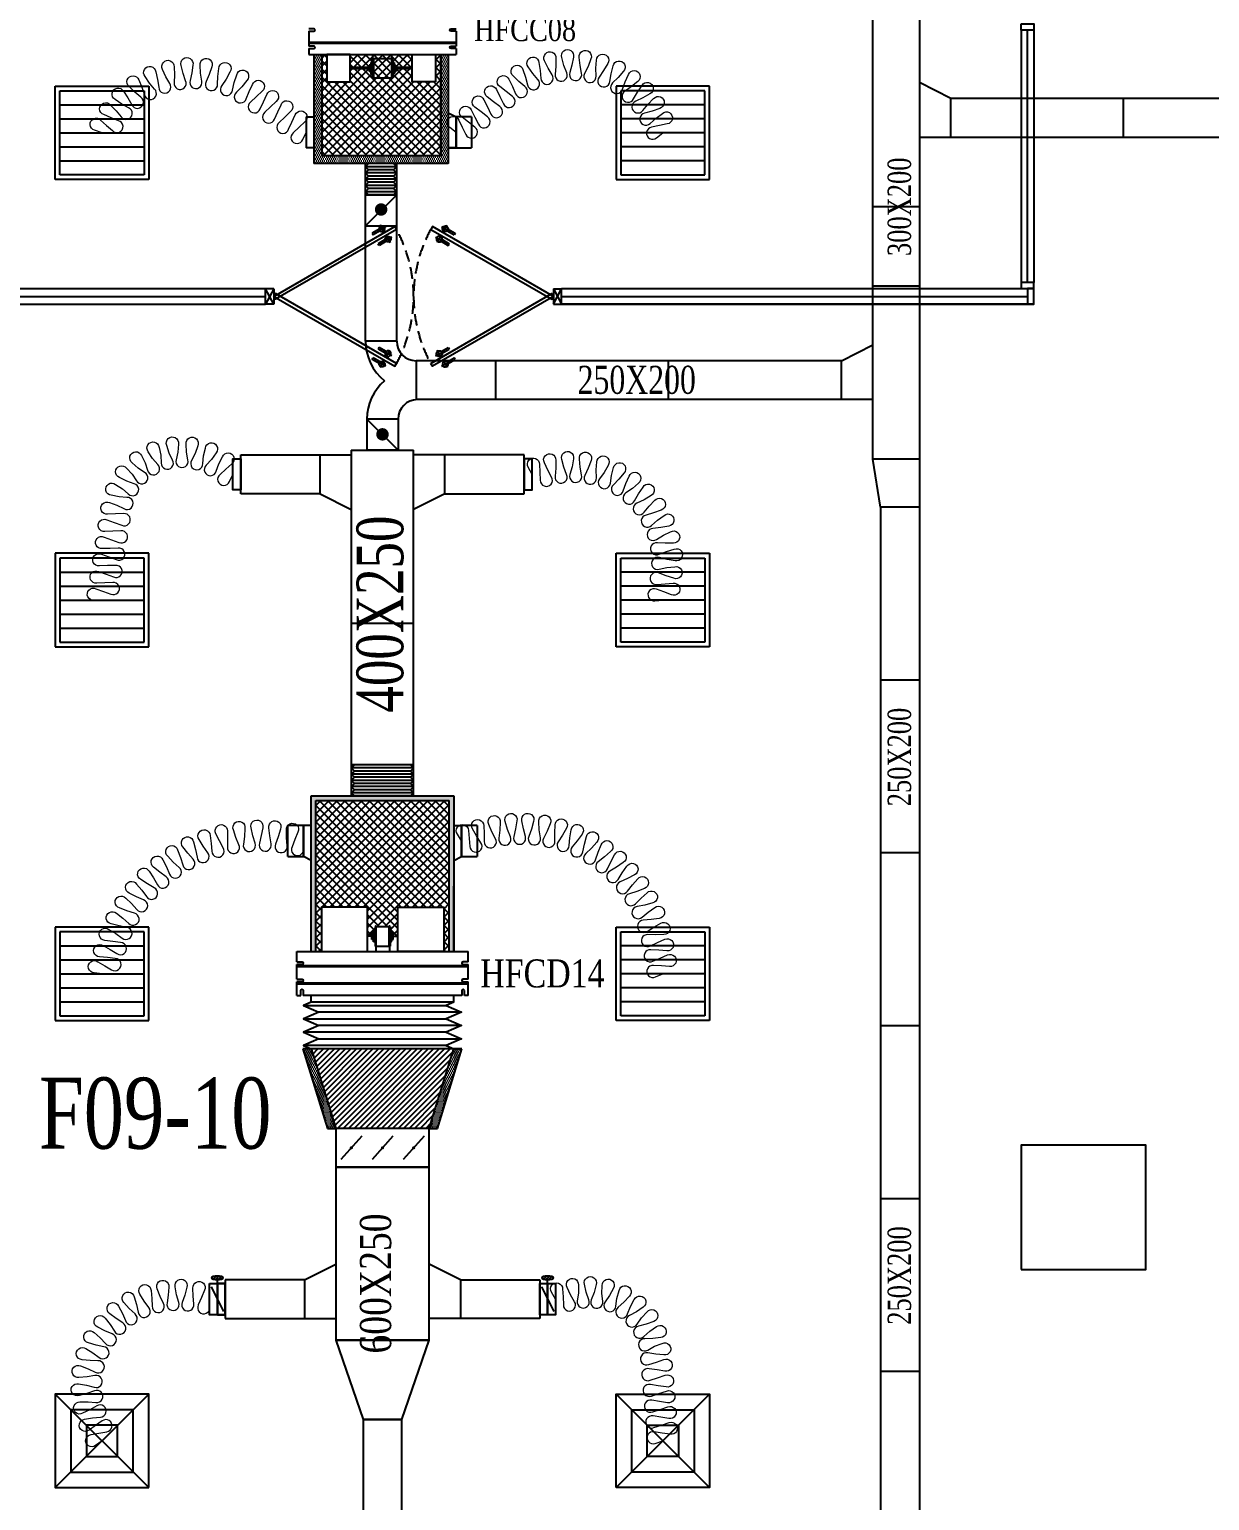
# Model space of a CAD drawing. Header units: metres. Extents: x 352651 to 1421851, y -87441 to -24441.
# Drawn here: x 1104416 to 1111991, y -66743 to -57295 of the extents above; entities that cross this region are included whole.
import ezdxf
from ezdxf.enums import TextEntityAlignment as Align

# ---------------------------------------------------------------- set-up
doc = ezdxf.new("R2010")
doc.units = ezdxf.units.M
doc.header["$LTSCALE"] = 300
doc.header["$MEASUREMENT"] = 0
doc.linetypes.add('DASHED2', pattern=[0.375, 0.25, -0.125])
for name, color, linetype in [('bat noi mem', 4, 'CONTINUOUS'), ('CUA', 8, 'CONTINUOUS'), ('CUAGIO', 2, 'CONTINUOUS'), ('KHUAT', 8, 'DASHED2'), ('KT', 1, 'CONTINUOUS'), ('thiet bi', 11, 'CONTINUOUS'), ('vach', 6, 'CONTINUOUS')]:
    doc.layers.add(name, color=color, linetype=linetype)
doc.layers.add('noi mem', color=5, linetype='BATTING', lineweight=0)
doc.styles.add('PHU', font='vntimeh.shx', dxfattribs={"width": 0.8})
doc.styles.add('ROMANS', font='romans.shx', dxfattribs={"width": 0.75, "bigfont": 'romancvn.shx'})
doc.styles.add('VNCC-RMD', font='vntimeh.shx', dxfattribs={"width": 0.75, "height": 300, "bigfont": 'vns.shx'})
doc.linetypes.add('BATTING', pattern='A,0.0001,-0.1,[134,ltypeshp.shx,S=0.1,R=0,X=-0.1,Y=0],-0.2,[134,ltypeshp.shx,S=0.1,R=180,X=0.1,Y=0],-0.1', length=0.4001)
pattern_1 = [(180, (1662350.981, -6395.555), (-6.25, 12.5), [0, -12.5])]

# ---------------------------------------------------------------- blocks, each defined once
blk = doc.blocks.new('cot1')
at = {"layer": 'vach'}
blk.add_lwpolyline([(-400, -400), (400, -400), (400, 400), (-400, 400)], close=True, dxfattribs=at)
blk = doc.blocks.new('SAG')
at = {"layer": 'CUAGIO'}
for p, q in [((-300, 300), (-300, -300)), ((300, 300), (-300, 300)), ((300, -300), (300, 300)), ((-300, -300), (300, -300))]:
    blk.add_line(p, q, dxfattribs=at)
at = {"layer": 'CUAGIO', "color": 8}
for p, q in [((-270, 270), (-270, -270)), ((270, 270), (-270, 270)), ((-180, -270), (-180, 270)), ((-90, -270), (-90, 270)), ((0, -270), (0, 270)), ((90, -270), (90, 270)), ((180, -270), (180, 270)), ((270, -270), (270, 270)), ((-270, -270), (270, -270))]:
    blk.add_line(p, q, dxfattribs=at)
blk = doc.blocks.new('SAD')
at = {"layer": 'CUAGIO', "color": 8}
for p, q in [((-300, -300), (300, 300)), ((300, -300), (-300, 300))]:
    blk.add_line(p, q, dxfattribs=at)
at = {"layer": 'CUAGIO'}
blk.add_lwpolyline([(300, -300), (300, 300), (-300, 300), (-300, -300)], close=True, dxfattribs=at)
at = {"layer": 'CUAGIO', "color": 8}
for points in [[(200, -200), (200, 200), (-200, 200), (-200, -200)], [(100, -100), (100, 100), (-100, 100), (-100, -100)]]:
    blk.add_lwpolyline(points, close=True, dxfattribs=at)
blk = doc.blocks.new('1-van gio D200')
at = {"layer": 'CUAGIO'}
h = blk.add_hatch(dxfattribs=at)
h.set_pattern_fill('ANSI31', color=256, scale=100, style=0)
edge = h.paths.add_edge_path()
edge.add_ellipse((486127, -58494), major_axis=(-38.1, 0), ratio=0.310482, start_angle=0, end_angle=360, ccw=False)
for p, q in [((486167, -58437.3), (486087.1, -58277.5)), ((486127, -58257.4), (486127, -58494))]:
    blk.add_line(p, q, dxfattribs=at)
at = {"layer": 'CUAGIO', "const_width": 3}
for points in [[(486127, -58457.4), (486177, -58457.4), (486177, -58257.4), (486077, -58257.4), (486077, -58457.4), (486127, -58457.4)], [(486167, -58437.3), (486087.1, -58277.5)], [(486127, -58257.4), (486127, -58494)]]:
    blk.add_lwpolyline(points, dxfattribs=at)
at = {"layer": 'CUAGIO'}
blk.add_lwpolyline([(486177, -58457.4), (486077, -58457.4), (486077, -58257.4), (486177, -58257.4)], close=True, dxfattribs=at)
at = {"layer": 'CUAGIO', "const_width": 5.35}
blk.add_lwpolyline([(486130.7, -58357.4, -1), (486123.3, -58357.4, -1)], format="xyb", close=True, dxfattribs=at)
at = {"layer": 'CUAGIO', "extrusion": (0, 0, -1)}
blk.add_ellipse((486127, -58494), major_axis=(-38.1, 0), ratio=0.310482, start_param=-1.570796, end_param=4.712389, dxfattribs=at)
blk = doc.blocks.new('bac noi mem')
at = {"layer": 'bat noi mem'}
for p, q in [((493886.7, -64673), (493866.7, -64693)), ((494066.7, -64693), (493866.7, -64693)), ((493866.7, -64693), (493886.7, -64713)), ((493886.7, -64713), (493866.7, -64733)), ((494046.7, -64673), (493886.7, -64673)), ((494046.7, -64713), (493886.7, -64713)), ((494046.7, -64673), (494066.7, -64693)), ((494066.7, -64693), (494046.7, -64713)), ((494046.7, -64713), (494066.7, -64733)), ((494066.7, -64733), (493866.7, -64733)), ((493866.7, -64733), (493886.7, -64753)), ((493886.7, -64753), (493866.7, -64773)), ((494066.7, -64773), (493866.7, -64773)), ((493866.7, -64773), (493886.7, -64793)), ((493886.7, -64793), (493866.7, -64813)), ((494046.7, -64753), (493886.7, -64753)), ((494046.7, -64793), (493886.7, -64793)), ((494066.7, -64733), (494046.7, -64753)), ((494046.7, -64753), (494066.7, -64773)), ((494066.7, -64773), (494046.7, -64793)), ((494046.7, -64793), (494066.7, -64813)), ((494066.7, -64813), (493866.7, -64813)), ((493866.7, -64813), (493886.7, -64833)), ((493886.7, -64833), (493866.7, -64853)), ((494066.7, -64853), (493866.7, -64853)), ((493866.7, -64853), (493886.7, -64873)), ((494046.7, -64833), (493886.7, -64833)), ((494046.7, -64873), (493886.7, -64873)), ((494066.7, -64813), (494046.7, -64833)), ((494046.7, -64833), (494066.7, -64853)), ((494066.7, -64853), (494046.7, -64873))]:
    blk.add_line(p, q, dxfattribs=at)

msp = doc.modelspace()

# ---------------------------------------------------------------- hatches: boundary and pattern name
at = {"layer": 'CUAGIO'}
h = msp.add_hatch(dxfattribs=at)
h.set_pattern_fill('DOTS', color=256, scale=200, style=0)
h.set_pattern_definition([(0, (276628.832, -113850.794), (6.25, 12.5), [0, -12.5])])
h.paths.add_polyline_path([(1106292.4, -58107), (1106292.4, -57457), (1106242.4, -57457), (1106242.4, -58157), (1107104.4, -58157), (1107104.4, -57457), (1107054.4, -57457), (1107054.4, -58107)])
at = {"layer": 'CUAGIO', "ltscale": 1.5}
h = msp.add_hatch(dxfattribs=at)
h.set_pattern_fill('ANSI37', color=9, scale=300, style=0)
h.set_pattern_definition([(45, (450000.134, 0), (-26.5165043, 26.5165043), []), (135, (450000.134, 0), (-26.5165043, -26.5165043), [])])
h.paths.add_polyline_path([(1107054.4, -58107), (1107054.4, -57457), (1107022.1, -57457), (1107022.1, -57632), (1106872.1, -57632), (1106872.1, -57549), (1106766.9, -57549), (1106766.9, -57564.7), (1106756.3, -57564.7), (1106756.3, -57524.3), (1106766.9, -57524.3), (1106766.9, -57539.9), (1106872.1, -57539.9), (1106872.1, -57457), (1106474.6, -57457), (1106474.6, -57632), (1106324.6, -57632), (1106324.6, -57457), (1106292.4, -57457), (1106292.4, -58107)])
h.paths.add_polyline_path([(1106617.7, -57607.5, 0.725882), (1106624.2, -57607.5)], flags=16)
h.paths.add_polyline_path([(1106746.5, -57481.4, 0.725882), (1106740, -57481.4), (1106740, -57607.5, 0.725882), (1106746.5, -57607.5)], flags=16)
h.paths.add_polyline_path([(1106607.8, -57564.7), (1106597.3, -57564.7), (1106597.3, -57524.3), (1106607.8, -57524.3)], flags=16)
at = {"layer": 'CUAGIO'}
h = msp.add_hatch(dxfattribs=at)
h.set_pattern_fill('DOTS', color=2, scale=200, style=0)
h.set_pattern_definition([(0, (508145.327, -32680.138), (6.25, 12.5), [0, -12.5])])
h.paths.add_polyline_path([(1107110.2, -62247.6), (1107110.2, -63217.6), (1107140.2, -63217.6), (1107140.2, -62217.6), (1106224.2, -62217.6), (1106224.2, -63217.6), (1106254.2, -63217.6), (1106254.2, -62247.6)])
at = {"layer": 'CUAGIO', "ltscale": 1.5}
h = msp.add_hatch(dxfattribs=at)
h.set_pattern_fill('ANSI37', color=9, scale=300, style=0)
h.set_pattern_definition([(45, (555560.287, -2617.093), (-26.5165043, 26.5165043), []), (135, (555560.287, -2617.093), (-26.5165043, -26.5165043), [])])
h.paths.add_polyline_path([(1106585.4, -62931.6), (1106585.4, -63119), (1106614.8, -63119), (1106614.8, -63098.8), (1106625.3, -63098.8), (1106625.3, -63083.1), (1106635.2, -63083.1), (1106635.2, -63058.1, -1), (1106641.7, -63056), (1106724.1, -63056, -1), (1106730.5, -63058.1), (1106730.5, -63083.1), (1106740.4, -63083.1), (1106740.4, -63098.8), (1106751, -63098.8), (1106751, -63119), (1106780.4, -63119), (1106780.4, -62931.6), (1107075.4, -62931.6), (1107075.4, -63217.6), (1107110.2, -63217.6), (1107110.2, -62247.6), (1106254.2, -62247.6), (1106254.2, -63217.6), (1106290.4, -63217.6), (1106290.4, -62931.6)])
at = {"layer": 'CUAGIO'}
h = msp.add_hatch(dxfattribs=at)
h.set_pattern_fill('DOTS', color=2, scale=200, angle=180, style=0)
h.set_pattern_definition(pattern_1)
h.paths.add_polyline_path([(1106382.2, -64352.6), (1106329.8, -64352.6), (1106171.8, -63842.6), (1106224.2, -63842.6)])
h = msp.add_hatch(dxfattribs=at)
h.set_pattern_fill('ANSI31', color=256, scale=200, style=0)
h.set_pattern_definition([(45, (264041.92, -87768.71), (-17.6776695, 17.6776695), [])])
h.paths.add_polyline_path([(1106224.2, -63842.6), (1106382.2, -64352.6), (1106982.2, -64352.6), (1107140.2, -63842.6)])
h = msp.add_hatch(dxfattribs=at)
h.set_pattern_fill('DOTS', color=2, scale=200, angle=180, style=0)
h.set_pattern_definition(pattern_1)
h.paths.add_polyline_path([(1107034.5, -64352.6), (1106982.2, -64352.6), (1107140.2, -63842.6), (1107192.5, -63842.6)])

# ---------------------------------------------------------------- linework, layer by layer
at = {"layer": 'bat noi mem'}
for p, q in [((1106882.2, -62017.6), (1106482.2, -62017.6)), ((1106502.2, -62017.6), (1106482.2, -62037.6)), ((1106882.2, -62037.6), (1106482.2, -62037.6)), ((1106482.2, -62037.6), (1106502.2, -62057.6)), ((1106502.2, -62057.6), (1106482.2, -62077.6)), ((1106862.2, -62057.6), (1106502.2, -62057.6)), ((1106862.2, -62017.6), (1106882.2, -62037.6)), ((1106882.2, -62037.6), (1106862.2, -62057.6)), ((1106862.2, -62057.6), (1106882.2, -62077.6)), ((1106882.2, -62077.6), (1106482.2, -62077.6)), ((1106482.2, -62077.6), (1106502.2, -62097.6)), ((1106502.2, -62097.6), (1106482.2, -62117.6)), ((1106882.2, -62117.6), (1106482.2, -62117.6)), ((1106482.2, -62117.6), (1106502.2, -62137.6)), ((1106502.2, -62137.6), (1106482.2, -62157.6)), ((1106882.2, -62157.6), (1106482.2, -62157.6)), ((1106482.2, -62157.6), (1106502.2, -62177.6)), ((1106862.2, -62097.6), (1106502.2, -62097.6)), ((1106862.2, -62137.6), (1106502.2, -62137.6)), ((1106882.2, -62077.6), (1106862.2, -62097.6)), ((1106862.2, -62097.6), (1106882.2, -62117.6)), ((1106882.2, -62117.6), (1106862.2, -62137.6)), ((1106862.2, -62137.6), (1106882.2, -62157.6)), ((1106882.2, -62157.6), (1106862.2, -62177.6)), ((1106502.2, -62177.6), (1106482.2, -62197.6)), ((1106882.2, -62197.6), (1106482.2, -62197.6)), ((1106482.2, -62197.6), (1106502.2, -62217.6)), ((1106862.2, -62177.6), (1106502.2, -62177.6)), ((1106862.2, -62217.6), (1106502.2, -62217.6)), ((1106862.2, -62177.6), (1106882.2, -62197.6)), ((1106882.2, -62197.6), (1106862.2, -62217.6)), ((1106174.2, -63564), (1107090.2, -63564)), ((1106174.2, -63649.7), (1107090.2, -63649.7)), ((1107190.2, -63606.9), (1106274.2, -63606.9)), ((1107090.2, -63735.4), (1106174.2, -63735.4)), ((1107190.2, -63692.6), (1106274.2, -63692.6)), ((1107090.2, -63821.2), (1106174.2, -63821.2)), ((1107140.2, -63842.6), (1106224.2, -63842.6)), ((1106274.2, -63778.3), (1107190.2, -63778.3))]:
    msp.add_line(p, q, dxfattribs=at)
for points in [[(1106224.2, -63542.6), (1106174.2, -63564), (1106274.2, -63606.9), (1106174.2, -63649.7), (1106274.2, -63692.6), (1106174.2, -63735.4), (1106274.2, -63778.3), (1106174.2, -63821.2), (1106224.2, -63842.6)], [(1107140.2, -63542.6), (1107090.2, -63564), (1107190.2, -63606.9), (1107090.2, -63649.7), (1107190.2, -63692.6), (1107090.2, -63735.4), (1107190.2, -63778.3), (1107090.2, -63821.2), (1107140.2, -63842.6)]]:
    msp.add_lwpolyline(points, dxfattribs=at)
at = {"layer": 'CUA', "linetype": 'Continuous'}
for p, q in [((1110782.1, -57299.6), (1110782.1, -58919.6)), ((1110822.1, -58919.6), (1110822.1, -57299.6)), ((1110862.1, -57299.6), (1110862.1, -58919.6)), ((1103622.1, -58959.6), (1105932.1, -58959.6)), ((1103622.1, -59009.6), (1105932.1, -59009.6)), ((1107832.1, -58959.6), (1110862.1, -58959.6)), ((1107832.1, -59009.6), (1110822.1, -59009.6)), ((1103622.1, -59059.6), (1105932.1, -59059.6)), ((1110862.1, -59059.6), (1107832.1, -59059.6)), ((1107832.1, -59059.6), (1110862.1, -59059.6))]:
    msp.add_line(p, q, dxfattribs=at)
at = {"layer": 'CUA'}
for p, q in [((1106702.9, -58561.4), (1106652.8, -58590.4)), ((1106692, -58597.8), (1106666.1, -58552.8)), ((1107061.3, -58561.4), (1107111.5, -58590.4)), ((1107072.2, -58597.8), (1107098.2, -58552.8)), ((1106661.1, -58578.4), (1106616, -58604.4)), ((1106616, -58604.4), (1106622.3, -58615.2)), ((1106667.3, -58589.2), (1106622.3, -58615.2)), ((1106699.5, -58645), (1106654.5, -58671)), ((1106660.7, -58681.8), (1106654.5, -58671)), ((1106705.8, -58655.8), (1106660.7, -58681.8)), ((1106741.4, -58628.1), (1106691.2, -58657)), ((1106704.5, -58619.3), (1106730.5, -58664.3)), ((1107022.9, -58628.1), (1107073, -58657)), ((1107059.8, -58619.3), (1107033.8, -58664.3)), ((1107058.5, -58655.8), (1107103.5, -58681.8)), ((1107064.7, -58645), (1107109.8, -58671)), ((1107097, -58589.2), (1107142, -58615.2)), ((1107103.2, -58578.4), (1107148.2, -58604.4)), ((1107103.5, -58681.8), (1107109.8, -58671)), ((1107148.2, -58604.4), (1107142, -58615.2)), ((1105932.1, -59059.6), (1105932.1, -58960)), ((1105984.9, -58960), (1105932.1, -59059.6)), ((1105984.9, -59059.6), (1105932.1, -58960)), ((1105984.9, -58960), (1105932.1, -58960)), ((1105984.9, -58960), (1105984.9, -59059.6)), ((1107779.4, -58960), (1107779.4, -59059.6)), ((1107779.4, -58960), (1107832.1, -59059.6)), ((1107779.4, -59059.6), (1107832.1, -58960)), ((1107779.4, -58960), (1107832.1, -58960)), ((1107832.1, -59059.6), (1107832.1, -58960)), ((1105984.9, -59059.6), (1105932.1, -59059.6)), ((1107779.4, -59059.6), (1107832.1, -59059.6)), ((1106616, -59415.2), (1106622.3, -59404.4)), ((1106661.1, -59441.2), (1106616, -59415.2)), ((1106667.3, -59430.4), (1106622.3, -59404.4)), ((1106660.7, -59337.8), (1106654.5, -59348.6)), ((1106699.5, -59374.6), (1106654.5, -59348.6)), ((1106705.8, -59363.8), (1106660.7, -59337.8)), ((1106692, -59421.8), (1106666.1, -59466.8)), ((1106741.4, -59391.5), (1106691.2, -59362.6)), ((1106704.5, -59400.3), (1106730.5, -59355.3)), ((1107022.9, -59391.5), (1107073, -59362.6)), ((1107059.8, -59400.3), (1107033.8, -59355.3)), ((1107058.5, -59363.8), (1107103.5, -59337.8)), ((1107064.7, -59374.6), (1107109.8, -59348.6)), ((1107072.2, -59421.8), (1107098.2, -59466.8)), ((1107097, -59430.4), (1107142, -59404.4)), ((1107103.2, -59441.2), (1107148.2, -59415.2)), ((1107103.5, -59337.8), (1107109.8, -59348.6)), ((1107148.2, -59415.2), (1107142, -59404.4)), ((1106702.9, -59458.2), (1106652.8, -59429.2)), ((1107061.3, -59458.2), (1107111.5, -59429.2))]:
    msp.add_line(p, q, dxfattribs=at)
at = {"layer": 'CUA', "linetype": 'Continuous'}
for points in [[(1110782.1, -57259.6), (1110862.1, -57259.6), (1110862.1, -57299.6), (1110782.1, -57299.6)], [(1110782.1, -58959.6), (1110862.1, -58959.6), (1110862.1, -58919.6), (1110782.1, -58919.6)], [(1110862.1, -58959.6), (1110822.1, -58959.6), (1110822.1, -59059.6), (1110862.1, -59059.6)]]:
    msp.add_lwpolyline(points, close=True, dxfattribs=at)
at = {"layer": 'CUA'}
for points in [[(1106772.5, -58579.5), (1105995.5, -59028.1), (1105984.9, -59009.8), (1106761.9, -58561.2)], [(1106991.8, -58579.5), (1107768.8, -59028.1), (1107779.4, -59009.8), (1107002.3, -58561.2)], [(1106772.5, -59440.1), (1105995.5, -58991.5), (1105984.9, -59009.8), (1106761.9, -59458.4)], [(1106991.8, -59440.1), (1107768.8, -58991.5), (1107779.4, -59009.8), (1107002.3, -59458.4)]]:
    msp.add_lwpolyline(points, close=True, dxfattribs=at)
at = {"layer": 'CUA', "extrusion": (0, 0, -1)}
for centre, major_axis in [((1106679, -58575.2), (17.6, -4.7)), ((1107046.8, -58641.9), (-4.7, 17.6)), ((1106717.5, -59377.7), (4.7, -17.6)), ((1107085.2, -59444.4), (-17.6, 4.7))]:
    msp.add_ellipse(centre, major_axis=major_axis, ratio=1, dxfattribs=at)
at = {"layer": 'CUA'}
for centre, major_axis in [((1107085.2, -58575.2), (-17.6, -4.7)), ((1106717.5, -58641.9), (4.7, 17.6)), ((1106679, -59444.4), (17.6, 4.7)), ((1107046.8, -59377.7), (-4.7, -17.6))]:
    msp.add_ellipse(centre, major_axis=major_axis, ratio=1, dxfattribs=at)
at = {"layer": 'CUAGIO', "color": 2}
for p, q in [((1107155.1, -57417.5), (1107155.1, -57457)), ((1110329.6, -57738.1), (1110129.4, -57636.1)), ((1110329.6, -57988.1), (1110329.6, -57788.1)), ((1111439.6, -57988.1), (1111439.6, -57788.1)), ((1107104.4, -58157), (1106242.4, -58157)), ((1107054.4, -58107), (1106292.4, -58107)), ((1106573.4, -58367), (1106573.4, -58157)), ((1106773.4, -58367), (1106773.4, -58157)), ((1106573.4, -58357), (1106773.4, -58357)), ((1110129.4, -58434), (1109829.4, -58434)), ((1110129.4, -58944), (1109829.4, -58944)), ((1109629.1, -59422.6), (1109829.4, -59320.7)), ((1107409.1, -59672.6), (1107409.1, -59422.6)), ((1108519.1, -59672.6), (1108519.1, -59422.6)), ((1109629.1, -59672.6), (1109629.1, -59472.6)), ((1109879.4, -60364), (1109829.4, -60054)), ((1110129.4, -60054), (1110129.4, -60364)), ((1106224.2, -63217.6), (1106224.2, -62217.6)), ((1106224.2, -62217.6), (1107140.2, -62217.6)), ((1106254.2, -62247.6), (1107110.2, -62247.6)), ((1107140.2, -62217.6), (1107140.2, -63217.6)), ((1107192.5, -63842.6), (1106171.8, -63842.6)), ((1107140.2, -63842.6), (1107192.5, -63842.6)), ((1106329.8, -64352.6), (1106382.2, -64352.6)), ((1106966.7, -64352.6), (1106397.7, -64352.6)), ((1106982.2, -64352.6), (1107034.5, -64352.6))]:
    msp.add_line(p, q, dxfattribs=at)
at = {"layer": 'CUAGIO'}
for p, q in [((1106242.4, -57457), (1106242.4, -58157)), ((1106292.4, -57457), (1106292.4, -58107)), ((1107054.4, -57457), (1107054.4, -58107)), ((1107104.4, -57457), (1107104.4, -58157)), ((1114769.6, -57738.1), (1110329.6, -57738.1)), ((1110329.6, -57988.1), (1110329.6, -57738.1)), ((1111439.6, -57988.1), (1111439.6, -57738.1)), ((1106192.4, -57856.2), (1106192.4, -58056.2)), ((1107154.4, -57856.2), (1107154.4, -58056.2)), ((1107154.4, -58056.2), (1107154.4, -57856.2)), ((1107254.1, -57856.2), (1107254.1, -58056.2)), ((1121051.5, -57988.1), (1110129.4, -57988.1)), ((1107154.4, -58056.2), (1107254.1, -58056.2)), ((1106573.4, -59297.6), (1106573.4, -58334.3)), ((1106773.4, -58357), (1106573.4, -58557)), ((1106773.4, -59297.6), (1106773.4, -58334.3)), ((1106573.4, -58557), (1106773.4, -58557)), ((1106773.4, -59297.6), (1106573.4, -59297.6)), ((1109629.1, -59422.6), (1106898.4, -59422.6)), ((1106898.4, -59422.6), (1106898.4, -59672.6)), ((1109629.1, -59672.6), (1109629.1, -59422.6)), ((1109829.4, -59672.6), (1106907, -59672.6)), ((1106582.1, -59790.4), (1106582.1, -59997.6)), ((1106782.1, -59797.6), (1106582.1, -59797.6)), ((1106582.1, -59797.6), (1106782.1, -59997.6)), ((1106782, -59797.6), (1106582.1, -59797.6)), ((1106782, -59797.6), (1106782.1, -59997.6)), ((1105772.2, -60277.5), (1105772.2, -60027.5)), ((1105772.2, -60027.5), (1106482.2, -60027.5)), ((1105782.2, -60027.5), (1106482.2, -60027.5)), ((1106282.2, -60277.5), (1106282.2, -60027.5)), ((1106282.2, -60277.5), (1106282.2, -60027.5)), ((1106482.2, -59997.6), (1106482.2, -62217.6)), ((1106482.2, -59997.6), (1106882.2, -59997.6)), ((1106782.1, -59997.6), (1106582.1, -59997.6)), ((1106882.2, -62217.6), (1106882.2, -59997.6)), ((1107582.1, -60027.5), (1106882.2, -60027.5)), ((1107592.1, -60027.5), (1106882.2, -60027.5)), ((1107082.2, -60277.5), (1107082.2, -60027.5)), ((1107082.2, -60277.5), (1107082.2, -60027.5)), ((1107592.1, -60277.5), (1107592.1, -60027.5)), ((1106282.2, -60277.5), (1105772.2, -60277.5)), ((1106282.2, -60277.5), (1105782.2, -60277.5)), ((1106282.2, -60277.5), (1106482.2, -60377.5)), ((1106282.2, -60277.5), (1106482.2, -60377.5)), ((1107082.2, -60277.5), (1106882.2, -60377.5)), ((1107082.2, -60277.5), (1106882.2, -60377.5)), ((1107082.2, -60277.5), (1107582.1, -60277.5)), ((1107082.2, -60277.5), (1107592.1, -60277.5)), ((1109879.4, -60364), (1109879.4, -68134)), ((1110129.4, -60364), (1109879.4, -60364)), ((1110129.4, -60344.1), (1110129.4, -68998.8)), ((1106482.2, -61107.6), (1106882.2, -61107.6)), ((1110129.4, -61474), (1109879.4, -61474)), ((1106254.2, -63217.6), (1106254.2, -62247.6)), ((1107110.2, -63217.6), (1107110.2, -62247.6)), ((1106074.5, -62606.9), (1106074.5, -62406.9)), ((1106174.2, -62406.9), (1106074.5, -62406.9)), ((1106174.2, -62606.9), (1106174.2, -62406.9)), ((1106174.2, -62406.9), (1106174.2, -62606.9)), ((1106174.2, -62406.9), (1106174.2, -62606.9)), ((1107190.2, -62406.9), (1107190.2, -62606.9)), ((1107190.2, -62606.9), (1107190.2, -62406.9)), ((1107289.9, -62406.9), (1107289.9, -62606.9)), ((1107190.2, -62606.9), (1107289.9, -62606.9)), ((1110129.4, -62584), (1109879.4, -62584)), ((1107140.2, -63217.6), (1107140.2, -62796.2)), ((1110129.4, -63694), (1109879.4, -63694)), ((1106549.1, -64403.3), (1106415.2, -64551.9)), ((1106749.1, -64403.3), (1106615.2, -64551.9)), ((1106949.1, -64403.3), (1106815.2, -64551.9)), ((1106982.2, -64602.6), (1106382.2, -64602.6)), ((1110129.4, -64804), (1109879.4, -64804)), ((1106182.2, -65324.5), (1106382.2, -65224.5)), ((1107182.2, -65324.5), (1106982.2, -65224.5)), ((1106182.2, -65324.5), (1105672.2, -65324.5)), ((1105672.2, -65324.5), (1105672.2, -65574.5)), ((1106182.2, -65324.5), (1106182.2, -65574.5)), ((1107182.2, -65324.5), (1107692.2, -65324.5)), ((1107182.2, -65324.5), (1107182.2, -65574.5)), ((1107692.2, -65324.5), (1107692.2, -65574.5)), ((1105672.2, -65574.5), (1106382.2, -65574.5)), ((1107692.2, -65574.5), (1106982.2, -65574.5)), ((1110129.4, -65914), (1109879.4, -65914))]:
    msp.add_line(p, q, dxfattribs=at)
at = {"layer": 'CUAGIO', "color": 2}
for points in [[(1109829.4, -56891.6), (1110129.4, -56891.6), (1110129.4, -60054), (1109829.4, -60054)], [(1106382.2, -65712.6), (1106982.2, -65712.6), (1106982.2, -64602.6), (1106382.2, -64602.6)]]:
    msp.add_lwpolyline(points, close=True, dxfattribs=at)
at = {"layer": 'CUAGIO'}
for points in [[(1106192.4, -57856.2), (1106242.4, -57856.2)], [(1107104.4, -57830.9), (1107154.4, -57856.2)], [(1107254.1, -57856.2), (1107154.4, -57856.2)], [(1106242.4, -58056.2), (1106192.4, -58056.2)], [(1107104.4, -58056.2), (1107154.4, -58056.2)], [(1107154.4, -58056.2), (1107104.4, -58056.2)], [(1106224.2, -62406.9), (1106174.2, -62406.9)], [(1107140.2, -62406.9), (1107190.2, -62406.9)], [(1107289.9, -62406.9), (1107190.2, -62406.9)], [(1106074.5, -62606.9), (1106174.2, -62606.9)], [(1106224.2, -62632.1), (1106174.2, -62606.9)], [(1107140.2, -62632.1), (1107190.2, -62606.9)], [(1106171.8, -63842.6), (1106329.8, -64352.6)], [(1106982.2, -64352.6), (1107140.2, -63842.6), (1106224.2, -63842.6), (1106382.2, -64352.6)], [(1107034.5, -64352.6), (1107192.5, -63842.6)]]:
    msp.add_lwpolyline(points, dxfattribs=at)
for points, const_width in [([(1106693.4, -58451.5, -1), (1106653.4, -58451.5, -1)], 40), ([(1106662.1, -59895.5, 1), (1106702.1, -59895.5, 1)], 40), ([(1106477.2, -64477.6, -1), (1106487.2, -64477.6, -1)], 10), ([(1106677.2, -64477.6, -1), (1106687.2, -64477.6, -1)], 10), ([(1106877.2, -64477.6, -1), (1106887.2, -64477.6, -1)], 10)]:
    msp.add_lwpolyline(points, format="xyb", close=True, dxfattribs=dict(at, const_width=const_width))
for points in [[(1105772.2, -60252.5), (1105722.2, -60252.5), (1105722.2, -60052.5), (1105772.2, -60052.5)], [(1107592.1, -60252.5), (1107642.1, -60252.5), (1107642.1, -60052.5), (1107592.1, -60052.5)], [(1106382.2, -64602.6), (1106982.2, -64602.6), (1106982.2, -64352.6), (1106382.2, -64352.6)], [(1105672.2, -65349.5), (1105622.2, -65349.5), (1105622.2, -65549.5), (1105672.2, -65549.5)], [(1107692.2, -65349.5), (1107742.2, -65349.5), (1107742.2, -65549.5), (1107692.2, -65549.5)], [(1106982.2, -65712.6), (1106382.2, -65712.6), (1106557.2, -66222.6), (1106807.2, -66222.6)], [(1106557.2, -66222.6), (1106557.2, -67332.6), (1106807.2, -67332.6), (1106807.2, -66222.6)]]:
    msp.add_lwpolyline(points, close=True, dxfattribs=at)
for centre, radius, start, end in [((1106898.4, -59297.6), 325, 180, 231.28389), ((1106898.4, -59297.6), 125, 180, 270), ((1106907, -59797.6), 325, 130.69362, 180), ((1106907, -59797.6), 125, 90, 180)]:
    msp.add_arc(centre, radius, start, end, dxfattribs=at)
at = {"layer": 'KHUAT'}
for centre, start, end in [((1105982.9, -59009.8), 331.40997, 28.59003), ((1107781.4, -59009.8), 151.40997, 208.59003)]:
    msp.add_arc(centre, 899.3, start, end, dxfattribs=at)
at = {"layer": 'noi mem', "linetype": 'ByBlock', "ltscale": 1.5}
for points in [[(1107154.4, -57956.2), (1107113.8, -57924.7, -1.333333), (1107171.9, -57877.3), (1107194.6, -57923.4), (1107217.2, -57969.5, 1.333333), (1107275.3, -57922.1), (1107234.8, -57890.6), (1107194.2, -57859.2, -1.333333), (1107252.3, -57811.8), (1107274.9, -57857.9), (1107297.6, -57903.9, 1.333333), (1107355.7, -57856.5), (1107315.1, -57825.1), (1107274.5, -57793.6, -1.333333), (1107332.7, -57746.2), (1107355.3, -57792.3), (1107377.9, -57838.4, 1.333333), (1107436, -57791), (1107395.5, -57759.5), (1107354.9, -57728.1, -1.333333), (1107413, -57680.7), (1107435.7, -57726.8), (1107458.3, -57772.8, 1.333333), (1107516.4, -57725.4), (1107475.8, -57694), (1107435.3, -57662.6, -1.333333), (1107493.4, -57615.2), (1107516, -57661.2), (1107536.7, -57707.6, 1.333333), (1107596.4, -57662.3), (1107557.3, -57629.9), (1107520.6, -57593.3, -1.333333), (1107584, -57553.3), (1107601.2, -57602.3), (1107613.5, -57651.5, 1.333333), (1107680.2, -57617.2), (1107647.3, -57578.6), (1107617.4, -57536.2, -1.333333), (1107686.8, -57507.7), (1107695.2, -57558.9), (1107698.9, -57609.6, 1.333333), (1107770.5, -57587.3), (1107744.7, -57543.5), (1107722.6, -57496.6, -1.333333), (1107795.9, -57480.5), (1107795.4, -57532.4), (1107790.2, -57582.9, 1.333333), (1107864.6, -57573.3), (1107846.8, -57525.8), (1107833.1, -57475.7, -1.333333), (1107908, -57472.6), (1107898.6, -57523.6), (1107884.8, -57572.5, 1.333333), (1107959.7, -57575.8), (1107950.4, -57525.9), (1107945.5, -57474.3, -1.333333), (1108019.8, -57484.1), (1108001.7, -57532.7), (1107979.7, -57578.5, 1.333333), (1108053, -57594.7), (1108052.3, -57543.9), (1108056.5, -57492.2, -1.333333), (1108128, -57514.7), (1108101.8, -57559.5), (1108072.2, -57600.7, 1.333333), (1108141.6, -57629.4), (1108149.7, -57579.2), (1108162.7, -57529, -1.333333), (1108229.3, -57563.5), (1108195.7, -57603.1), (1108159.5, -57638.6, 1.333333), (1108222.8, -57678.8), (1108239.5, -57630.8), (1108261, -57583.6, -1.333333), (1108320.6, -57629.1), (1108280.7, -57662.3), (1108238.9, -57691, 1.333333), (1108294.4, -57741.5), (1108319.1, -57697.1), (1108348.4, -57654.3, -1.333333), (1108399.3, -57709.4), (1108354.3, -57735.2), (1108308.1, -57756.3, 1.333333), (1108354, -57815.6), (1108386, -57776.2), (1108422.2, -57739.1, -1.333333), (1108462.9, -57802.1), (1108414.1, -57819.8), (1108365, -57832.6, 1.333333), (1108400, -57898.9), (1108438.3, -57865.6), (1108478.7, -57834, -1.333333), (1108510.4, -57901.9), (1108460.2, -57912.6), (1108410, -57923.2, 1.333333), (1108441.7, -57991.2), (1108482.1, -57959.6)], [(1104882.1, -57959.6), (1104834.5, -57941.8, -1.333333), (1104873.1, -57877.6), (1104911.1, -57911.4), (1104949, -57945.2, 1.333333), (1104987.8, -57881), (1104940.2, -57863.2), (1104893.3, -57842, -1.333333), (1104936.1, -57780.4), (1104972.3, -57817), (1105004.1, -57856, 1.333333), (1105052.3, -57798.5), (1105008.4, -57774), (1104966.1, -57744.6, -1.333333), (1105019.4, -57691.8), (1105048.4, -57734.4), (1105072.6, -57778.4, 1.333333), (1105130.4, -57730.7), (1105091.7, -57698.6), (1105055.4, -57662.1, -1.333333), (1105117.4, -57619.8), (1105138.2, -57666.9), (1105154, -57714.6, 1.333333), (1105219.5, -57678.1), (1105187.3, -57639.5), (1105158.2, -57597, -1.333333), (1105226.8, -57566.7), (1105238.7, -57616.8), (1105245.6, -57666.5, 1.333333), (1105316.7, -57642.6), (1105292, -57598.8), (1105271.1, -57551.7, -1.333333), (1105344, -57534.3), (1105346.7, -57585.7), (1105344.4, -57635.9, 1.333333), (1105418.7, -57625.2), (1105402.3, -57577.7), (1105390.3, -57527.6, -1.333333), (1105465.2, -57523.7), (1105458.5, -57574.8), (1105447.2, -57623.7, 1.333333), (1105522.1, -57626.6), (1105514.7, -57577), (1105511.9, -57525.5, -1.333333), (1105586.3, -57535.3), (1105570.4, -57584.3), (1105550.4, -57630.4, 1.333333), (1105623.6, -57646.8), (1105625.3, -57596.6), (1105631.9, -57545.5, -1.333333), (1105703.3, -57568.6), (1105678.8, -57613.9), (1105650.8, -57655.6, 1.333333), (1105719.7, -57685), (1105730.5, -57636), (1105746.3, -57586.9, -1.333333), (1105812.3, -57622.6), (1105780, -57662.7), (1105744.9, -57698.6, 1.333333), (1105807.4, -57740.1), (1105826.8, -57693.7), (1105848.4, -57647.7, -1.333333), (1105909.3, -57691.4), (1105872.5, -57726.5), (1105835.8, -57761.7, 1.333333), (1105896.7, -57805.4), (1105918.2, -57759.3), (1105939.8, -57713.3, -1.333333), (1106000.7, -57757), (1105963.9, -57792.1), (1105927.2, -57827.3, 1.333333), (1105988.1, -57871), (1106009.6, -57825), (1106031.2, -57778.9, -1.333333), (1106092.1, -57822.6), (1106055.3, -57857.8), (1106018.5, -57892.9, 1.333333), (1106079.5, -57936.6), (1106101, -57890.6), (1106122.5, -57844.5, -1.333333), (1106183.5, -57888.2), (1106146.7, -57923.4), (1106109.9, -57958.5, 1.333333), (1106170.8, -58002.3), (1106192.4, -57956.2)], [(1104882.1, -60959.6), (1104831.3, -60961.2, -1.333333), (1104842.9, -60887.1), (1104890.8, -60904.3), (1104938.7, -60921.4, 1.333333), (1104950.4, -60847.3), (1104899.5, -60848.9), (1104848.6, -60850.6, -1.333333), (1104860.3, -60776.5), (1104908.2, -60793.6), (1104956.1, -60810.8, 1.333333), (1104967.8, -60736.7), (1104916.9, -60738.3), (1104866, -60740, -1.333333), (1104877.7, -60665.9), (1104925.6, -60683), (1104973.5, -60700.2, 1.333333), (1104985.1, -60626.1), (1104934.3, -60627.7), (1104883.4, -60629.3, -1.333333), (1104895, -60555.3), (1104942.9, -60572.4), (1104990.9, -60589.6, 1.333333), (1105002.5, -60515.5), (1104951.6, -60517.1), (1104900.8, -60518.7, -1.333333), (1104912.4, -60444.6), (1104960.3, -60461.8), (1105008.2, -60478.9, 1.333333), (1105019.9, -60404.8), (1104969, -60406.5), (1104918, -60407.9, -1.333333), (1104929.9, -60333.9), (1104977.9, -60351.2), (1105023, -60372.6, 1.333333), (1105041.7, -60300), (1104991.8, -60297), (1104941, -60286.7, -1.333333), (1104969.2, -60217.2), (1105012.8, -60245.2), (1105050.7, -60277.7, 1.333333), (1105087.8, -60212.6), (1105040.5, -60196.6), (1104994.2, -60173.2, -1.333333), (1105039.7, -60113.6), (1105074.4, -60152.1), (1105102.4, -60193.5, 1.333333), (1105155.4, -60140.4), (1105114, -60112.5), (1105075.5, -60077.8, -1.333333), (1105135.1, -60032.3), (1105158.4, -60078.5), (1105174.5, -60125.9, 1.333333), (1105239.6, -60088.7), (1105207, -60050.8), (1105179, -60007.2, -1.333333), (1105248.5, -59979), (1105258.8, -60029.7), (1105261.9, -60079.6, 1.333333), (1105334.5, -60060.9), (1105313, -60015.8), (1105297.5, -59966.3, -1.333333), (1105372, -59957.5), (1105368.6, -60009.2), (1105358.3, -60058.1, 1.333333), (1105433.3, -60059.2), (1105424.5, -60010), (1105422.6, -59958.2, -1.333333), (1105496.8, -59969.2), (1105479.8, -60018.2), (1105457.1, -60062.7, 1.333333), (1105529.1, -60083.5), (1105533.6, -60033.8), (1105545.4, -59983.3, -1.333333), (1105614, -60013.5), (1105584.8, -60056.3), (1105551.1, -60093.2, 1.333333), (1105615.1, -60132.3), (1105632.5, -60085.4), (1105654.8, -60039.6, -1.333333), (1105715, -60084.4), (1105677.4, -60118.9), (1105639.8, -60153.2, 1.333333), (1105699.8, -60198.2), (1105722.2, -60152.5)], [(1107642.1, -60152.5), (1107618, -60107.3, -1.333333), (1107690.3, -60087.4), (1107692.7, -60138.6), (1107695, -60189.8, 1.333333), (1107767.4, -60170), (1107743.3, -60124.7), (1107721.3, -60077.8, -1.333333), (1107794.6, -60061.6), (1107794.5, -60113.4), (1107789.7, -60163.9, 1.333333), (1107864.1, -60154.1), (1107846.4, -60106.6), (1107832.9, -60056.6, -1.333333), (1107907.8, -60053.2), (1107898.8, -60104.2), (1107885.5, -60153.2, 1.333333), (1107960.4, -60156.3), (1107951.2, -60106.4), (1107946.4, -60054.8, -1.333333), (1108020.8, -60064.3), (1108003.2, -60113), (1107981.7, -60159, 1.333333), (1108055, -60174.8), (1108054.4, -60124.1), (1108058.5, -60072.5, -1.333333), (1108130.2, -60094.6), (1108104.5, -60139.6), (1108075.4, -60181.2, 1.333333), (1108145, -60209.3), (1108153.1, -60159.3), (1108166, -60109.1, -1.333333), (1108232.8, -60143.2), (1108199.8, -60183.1), (1108164, -60219.1, 1.333333), (1108227.7, -60258.7), (1108244.3, -60210.8), (1108265.6, -60163.6, -1.333333), (1108325.6, -60208.6), (1108286.2, -60242.3), (1108244.8, -60271.6, 1.333333), (1108300.8, -60321.6), (1108325.3, -60277.2), (1108354.4, -60234.3, -1.333333), (1108405.8, -60288.9), (1108361.2, -60315.4), (1108315.4, -60337.2, 1.333333), (1108362, -60396), (1108393.7, -60356.5), (1108429.7, -60319.2, -1.333333), (1108471, -60381.8), (1108422.6, -60400.2), (1108373.8, -60413.9, 1.333333), (1108409.6, -60479.8), (1108447.6, -60446.3), (1108489.5, -60415.7, -1.333333), (1108519.4, -60484.5), (1108468.6, -60494.4), (1108418.1, -60499.4, 1.333333), (1108442.1, -60570.5), (1108485.3, -60544), (1108531.8, -60521.1, -1.333333), (1108549.5, -60594), (1108497.7, -60595), (1108447.2, -60591.3, 1.333333), (1108458.6, -60665.5), (1108505.7, -60646.8), (1108555.4, -60632.1, -1.333333), (1108560.4, -60706.9), (1108509.2, -60699.1), (1108460, -60686.8, 1.333333), (1108458.6, -60761.8), (1108508.2, -60751.5), (1108559.7, -60745.5, -1.333333), (1108551.9, -60820.1), (1108502.8, -60803.6), (1108454.7, -60785.9, 1.333333), (1108444.9, -60860.2), (1108495.9, -60855.6), (1108547, -60851, -1.333333), (1108537.1, -60925.3), (1108489, -60907.6), (1108441, -60889.8, 1.333333), (1108431.1, -60964.2), (1108482.1, -60959.6)], [(1107190.2, -62506.9), (1107162.8, -62463.4, -1.333333), (1107233.9, -62439.4), (1107238.4, -62490.6), (1107243, -62541.9, 1.333333), (1107314, -62517.9), (1107286.7, -62474.4), (1107260.5, -62429.7, -1.333333), (1107332.3, -62407.9), (1107335.4, -62459.6), (1107335.3, -62510.7, 1.333333), (1107408.2, -62493.1), (1107384.9, -62447.6), (1107364, -62400.3, -1.333333), (1107437.8, -62386.8), (1107434.9, -62438.5), (1107429.1, -62489.3, 1.333333), (1107503.5, -62480), (1107485.5, -62432.3), (1107470.1, -62382.8, -1.333333), (1107544.9, -62377.8), (1107536.2, -62428.9), (1107524.7, -62478.6, 1.333333), (1107599.6, -62478), (1107587.1, -62428.4), (1107577.5, -62377.5, -1.333333), (1107652.4, -62381.1), (1107638, -62430.9), (1107620.8, -62479, 1.333333), (1107695.4, -62486.8), (1107688.6, -62436.2), (1107684.8, -62384.6, -1.333333), (1107758.9, -62396.6), (1107738.8, -62444.4), (1107716.3, -62490.2, 1.333333), (1107789.5, -62506.5), (1107788.5, -62455.5), (1107790.7, -62403.7, -1.333333), (1107862.8, -62424.2), (1107837.5, -62469.3), (1107809.9, -62512.3, 1.333333), (1107880.8, -62536.8), (1107885.6, -62486), (1107893.6, -62434.8, -1.333333), (1107963, -62463.4), (1107932.7, -62505.4), (1107900.4, -62544.9, 1.333333), (1107968, -62577.3), (1107978.6, -62527.4), (1107992.4, -62477.4, -1.333333), (1108058, -62513.7), (1108023.2, -62552), (1107986.5, -62587.6, 1.333333), (1108050, -62627.5), (1108066.2, -62579.1), (1108085.6, -62531, -1.333333), (1108146.7, -62574.5), (1108107.7, -62608.6), (1108067.3, -62639.8, 1.333333), (1108125.8, -62686.7), (1108147.4, -62640.4), (1108172.2, -62594.9, -1.333333), (1108227.9, -62645), (1108185.3, -62674.4), (1108141.6, -62700.8, 1.333333), (1108194.4, -62754.1), (1108221.1, -62710.6), (1108250.9, -62668.2, -1.333333), (1108300.6, -62724.4), (1108254.9, -62748.7), (1108208.4, -62769.9, 1.333333), (1108254.8, -62828.9), (1108286.4, -62788.7), (1108320.7, -62750, -1.333333), (1108363.7, -62811.4), (1108315.5, -62830.4), (1108267, -62846.2, 1.333333), (1108306.4, -62910), (1108342.3, -62873.7), (1108380.8, -62839.2, -1.333333), (1108416.5, -62905.1), (1108366.5, -62918.5), (1108316.4, -62928.7, 1.333333), (1108348.3, -62996.6), (1108388.1, -62964.6), (1108430.4, -62934.6, -1.333333), (1108458.3, -63004.2), (1108407.1, -63011.8), (1108356.2, -63016.2, 1.333333), (1108380.2, -63087.3), (1108423.4, -63060), (1108468.7, -63035.1, -1.333333), (1108488.6, -63107.4), (1108436.8, -63109.1), (1108385.8, -63107.7, 1.333333), (1108401.5, -63181.1), (1108447.5, -63158.9), (1108494.7, -63138.5, -1.333333), (1108507.5, -63212.4), (1108456.2, -63209.1), (1108404.9, -63205.7, 1.333333), (1108417.6, -63279.6), (1108464.8, -63259.2), (1108512.1, -63238.9, -1.333333), (1108524.8, -63312.8), (1108473.5, -63309.4), (1108422.2, -63306, 1.333333), (1108434.9, -63379.9), (1108482.1, -63359.6)], [(1104882.1, -63359.6), (1104831.5, -63353.5, -1.333333), (1104855.1, -63282.4), (1104899.3, -63307.9), (1104943.5, -63333.4, 1.333333), (1104967.2, -63262.3), (1104916.5, -63256.2), (1104865.9, -63250.2, -1.333333), (1104889.6, -63179), (1104933.8, -63204.5), (1104978, -63230.1, 1.333333), (1105001.6, -63158.9), (1104951, -63152.9), (1104900.1, -63145.3, -1.333333), (1104925.8, -63074.8), (1104969.6, -63101.7), (1105011.2, -63130.6, 1.333333), (1105040.6, -63061.7), (1104991, -63051.6), (1104941.3, -63038.5, -1.333333), (1104974.4, -62971.3), (1105015.1, -63002.8), (1105053.3, -63036.1, 1.333333), (1105090.1, -62970.8), (1105041.8, -62955.3), (1104993.8, -62936.9, -1.333333), (1105034.1, -62873.7), (1105071.1, -62909.4), (1105105.4, -62946.7, 1.333333), (1105149.1, -62885.8), (1105102.8, -62865.2), (1105057.1, -62841.6, -1.333333), (1105104.1, -62783.2), (1105137, -62822.8), (1105167, -62863.6, 1.333333), (1105217.1, -62807.8), (1105173.4, -62782.3), (1105130.5, -62753.8, -1.333333), (1105183.6, -62700.9), (1105211.9, -62743.8), (1105237.3, -62787.6, 1.333333), (1105293.2, -62737.7), (1105252.5, -62707.5), (1105213, -62674.6, -1.333333), (1105271.6, -62627.7), (1105295, -62673.5), (1105315.5, -62719.9, 1.333333), (1105376.6, -62676.3), (1105339.4, -62641.9), (1105303.7, -62604.8, -1.333333), (1105367, -62564.7), (1105385.4, -62612.7), (1105400.6, -62661, 1.333333), (1105466.1, -62624.4), (1105432.9, -62586.1), (1105401.5, -62545.4, -1.333333), (1105468.8, -62512.4), (1105481.8, -62562.1), (1105491.7, -62611.8, 1.333333), (1105560.7, -62582.6), (1105531.9, -62540.9), (1105505.1, -62497, -1.333333), (1105575.7, -62471.5), (1105583.1, -62522.4), (1105587.5, -62572.9, 1.333333), (1105659.4, -62551.3), (1105635.3, -62506.7), (1105613.5, -62460.2, -1.333333), (1105686.4, -62442.6), (1105688.2, -62494), (1105687.1, -62544.6, 1.333333), (1105760.9, -62531), (1105741.8, -62484.1), (1105725.2, -62435.4, -1.333333), (1105799.6, -62425.9), (1105795.8, -62477.2), (1105789.1, -62527.4, 1.333333), (1105863.9, -62522), (1105850.1, -62473.2), (1105838.9, -62423, -1.333333), (1105913.9, -62421.7), (1105904.5, -62472.2), (1105892.4, -62521.5, 1.333333), (1105967.4, -62524.2), (1105959, -62474.2), (1105953.3, -62423.1, -1.333333), (1106028, -62430), (1106013.2, -62479.2), (1105995.8, -62526.8, 1.333333), (1106070, -62537.8), (1106067.1, -62487.2), (1106066, -62436.1, -1.333333), (1106139.8, -62449.7), (1106120.6, -62497), (1106101.4, -62544.3, 1.333333), (1106175.2, -62557.9), (1106174.2, -62506.9)], [(1104882.1, -66359.6), (1104840.1, -66388.7, -1.333333), (1104811.3, -66319.5), (1104861.6, -66310.2), (1104911.9, -66301, 1.333333), (1104883.1, -66231.7), (1104841.1, -66260.9), (1104798.8, -66289.8, -1.333333), (1104770.4, -66220.4), (1104820.9, -66211.4), (1104871.2, -66206.3, 1.333333), (1104847.8, -66135), (1104804.2, -66160.6), (1104757.3, -66182.5, -1.333333), (1104740.6, -66109.3), (1104792.3, -66108.6), (1104842.7, -66112.7, 1.333333), (1104832.7, -66038.4), (1104785.2, -66055.6), (1104735.1, -66068.5, -1.333333), (1104731.9, -65993.6), (1104783, -66002.2), (1104831.7, -66015.5, 1.333333), (1104835.5, -65940.6), (1104785.6, -65948.9), (1104734, -65952.4, -1.333333), (1104744.5, -65878.2), (1104793.1, -65896), (1104838.7, -65917.9, 1.333333), (1104856, -65844.9), (1104805.5, -65844), (1104754.1, -65838.1, -1.333333), (1104778, -65767), (1104822.5, -65793.4), (1104863.3, -65823.2, 1.333333), (1104893.6, -65754.6), (1104844.1, -65744.5), (1104794.6, -65729.3, -1.333333), (1104831.1, -65663.8), (1104870.1, -65697.8), (1104904.8, -65734.6, 1.333333), (1104947.1, -65672.7), (1104900.2, -65653.7), (1104854.3, -65629.8, -1.333333), (1104902.1, -65572), (1104934.2, -65612.5), (1104961.7, -65655, 1.333333), (1105014.5, -65601.8), (1104971.9, -65574.6), (1104931.2, -65542.7, -1.333333), (1104988.7, -65494.6), (1105012.9, -65540.4), (1105032.1, -65587.1, 1.333333), (1105093.8, -65544.5), (1105056.8, -65510), (1105022.6, -65471.2, -1.333333), (1105087.9, -65434.3), (1105103.4, -65483.7), (1105113.7, -65533.2, 1.333333), (1105182.2, -65502.5), (1105152.1, -65461.8), (1105125.5, -65417.5, -1.333333), (1105196.4, -65393.1), (1105202.6, -65444.5), (1105203.8, -65495.1, 1.333333), (1105276.7, -65477.3), (1105254.5, -65431.9), (1105236.5, -65383.4, -1.333333), (1105310.6, -65372.4), (1105307.4, -65424.1), (1105299.4, -65474, 1.333333), (1105374.2, -65469.8), (1105360.7, -65421.1), (1105351.8, -65370.1, -1.333333), (1105426.7, -65372.8), (1105414.1, -65423), (1105397.1, -65470.6, 1.333333), (1105471.5, -65480.2), (1105467.1, -65429.8), (1105465.7, -65378.7, -1.333333), (1105539.4, -65392.4), (1105519.7, -65439.6), (1105499.8, -65486.8, 1.333333), (1105573.6, -65500.6), (1105572.2, -65449.5)], [(1107792.2, -65449.5), (1107766.7, -65404.8, -1.333333), (1107838.7, -65383.9), (1107841, -65435.3), (1107843.3, -65486.7, 1.333333), (1107915.3, -65465.9), (1107889.8, -65421.2), (1107867, -65374.3, -1.333333), (1107940.2, -65358), (1107939.4, -65410.2), (1107932.3, -65460.4, 1.333333), (1108006.9, -65452.9), (1107989.9, -65405.1), (1107978.7, -65354.1, -1.333333), (1108053.7, -65355.5), (1108040.7, -65406), (1108022, -65453.1, 1.333333), (1108096.3, -65463.3), (1108091, -65412.9), (1108092.1, -65360.7, -1.333333), (1108164.6, -65379.6), (1108140.2, -65425.7), (1108110.9, -65467.1, 1.333333), (1108180.8, -65494.4), (1108187.4, -65444.2), (1108200.7, -65393.7, -1.333333), (1108266.8, -65429.1), (1108232.2, -65468.1), (1108194.1, -65501.6, 1.333333), (1108255.6, -65544.5), (1108273.9, -65497.2), (1108298.6, -65451.3, -1.333333), (1108354.6, -65501.2), (1108311.8, -65531), (1108266.9, -65554.6, 1.333333), (1108316.6, -65610.7), (1108345.4, -65569), (1108380.3, -65530.2, -1.333333), (1108423, -65591.8), (1108374.4, -65610.8), (1108325.2, -65623.1, 1.333333), (1108360.4, -65689.4), (1108398.2, -65655.6), (1108441.1, -65626, -1.333333), (1108468.2, -65695.9), (1108416.5, -65703), (1108365.8, -65703.5, 1.333333), (1108384.4, -65776.1), (1108429.1, -65752.2), (1108477.8, -65733.4, -1.333333), (1108487.8, -65807.8), (1108435.9, -65802.5), (1108385.1, -65794.6, 1.333333), (1108391.3, -65869.3), (1108440.1, -65853.1), (1108488.9, -65837, -1.333333), (1108495.1, -65911.7), (1108444.3, -65903.8), (1108393.5, -65895.9, 1.333333), (1108399.7, -65970.6), (1108448.5, -65954.4), (1108497.3, -65938.2, -1.333333), (1108503.5, -66013), (1108452.7, -66005.1), (1108401.9, -65997.2, 1.333333), (1108408.1, -66071.9), (1108456.9, -66055.7), (1108505.7, -66039.5, -1.333333), (1108511.9, -66114.3), (1108461.1, -66106.4), (1108410.3, -66098.4, 1.333333), (1108416.5, -66173.2), (1108465.3, -66157), (1108514.1, -66140.8, -1.333333), (1108520.4, -66215.6), (1108469.5, -66207.6), (1108418.7, -66199.7, 1.333333), (1108424.9, -66274.5), (1108473.7, -66258.3), (1108522.6, -66242.1, -1.333333), (1108528.8, -66316.8), (1108477.9, -66308.9), (1108427.1, -66301, 1.333333), (1108433.3, -66375.8), (1108482.1, -66359.6)]]:
    msp.add_lwpolyline(points, format="xyb", dxfattribs=at)
at = {"layer": 'thiet bi'}
for p, q in [((1107155.1, -57380), (1106209.1, -57380)), ((1107155.1, -57385), (1106209.1, -57385)), ((1106209.1, -57417.5), (1106209.1, -57457)), ((1106209.1, -57457), (1107155.1, -57457)), ((1106607.8, -57524.3), (1106597.3, -57524.3)), ((1106597.3, -57524.3), (1106597.3, -57564.7)), ((1106617.7, -57508.5), (1106607.8, -57508.5)), ((1106607.8, -57508.5), (1106607.8, -57580.4)), ((1106621, -57479.1), (1106621, -57457)), ((1106624.2, -57481.4), (1106624.2, -57607.5)), ((1106740, -57481.4), (1106740, -57607.5)), ((1106743.2, -57479.1), (1106743.2, -57457)), ((1106746.5, -57607.5), (1106746.5, -57481.4)), ((1106746.5, -57508.5), (1106756.3, -57508.5)), ((1106756.3, -57508.5), (1106756.3, -57580.4)), ((1106756.3, -57524.3), (1106766.9, -57524.3)), ((1106766.9, -57524.3), (1106766.9, -57564.7)), ((1106594.3, -57539.9), (1106474.6, -57539.9)), ((1106474.6, -57539.9), (1106474.6, -57549)), ((1106594.3, -57549), (1106474.6, -57549)), ((1106607.8, -57564.7), (1106597.3, -57564.7)), ((1106617.7, -57580.4), (1106607.8, -57580.4)), ((1106746.5, -57580.4), (1106756.3, -57580.4)), ((1106756.3, -57564.7), (1106766.9, -57564.7)), ((1106872.1, -57539.9), (1106766.9, -57539.9)), ((1106872.1, -57549), (1106766.9, -57549)), ((1106614.8, -63139.2), (1106614.8, -63098.8)), ((1106625.3, -63098.8), (1106614.8, -63098.8)), ((1106625.3, -63155), (1106625.3, -63083.1)), ((1106635.2, -63083.1), (1106625.3, -63083.1)), ((1106635.2, -63056), (1106635.2, -63182.1)), ((1106635.2, -63056), (1106730.5, -63056)), ((1106641.7, -63182.1), (1106641.7, -63056)), ((1106724.1, -63182.1), (1106724.1, -63056)), ((1106730.5, -63056), (1106730.5, -63182.1)), ((1106730.5, -63083.1), (1106740.4, -63083.1)), ((1106740.4, -63155), (1106740.4, -63083.1)), ((1106740.4, -63098.8), (1106751, -63098.8)), ((1106751, -63139.2), (1106751, -63098.8)), ((1106614.8, -63119), (1106585.4, -63119)), ((1106625.3, -63139.2), (1106614.8, -63139.2)), ((1106635.2, -63155), (1106625.3, -63155)), ((1106635.2, -63182.1), (1106730.5, -63182.1)), ((1106638.5, -63184.4), (1106638.5, -63217.6)), ((1106727.3, -63184.4), (1106727.3, -63217.6)), ((1106730.5, -63155), (1106740.4, -63155)), ((1106740.4, -63139.2), (1106751, -63139.2)), ((1106751, -63119), (1106780.4, -63119)), ((1106133.3, -63283.6), (1106133.3, -63217.6)), ((1106133.3, -63394.6), (1106133.3, -63299.6)), ((1107232.3, -63283.6), (1107232.3, -63217.6)), ((1107232.3, -63394.6), (1107232.3, -63299.6)), ((1107231.8, -63309.3), (1106133.8, -63309.3)), ((1107231.8, -63314.3), (1106133.8, -63314.3)), ((1106133.3, -63499.6), (1106133.3, -63410.6)), ((1107231.8, -63420.3), (1106133.8, -63420.3)), ((1107231.8, -63425.8), (1106133.8, -63425.8)), ((1107232.3, -63499.6), (1107232.3, -63410.6)), ((1107191.7, -63499.6), (1106173.8, -63499.6)), ((1106224.2, -63542.6), (1106224.2, -63499.6)), ((1107140.2, -63542.6), (1106224.2, -63542.6)), ((1107140.2, -63542.6), (1107140.2, -63499.6))]:
    msp.add_line(p, q, dxfattribs=at)
for points in [[(1106209.1, -57306.5), (1106241.1, -57306.5, 1), (1106241.1, -57290.5), (1106209.1, -57290.5)], [(1107155.1, -57306.5), (1107123.1, -57306.5, -1), (1107123.1, -57290.5), (1107155.1, -57290.5)], [(1106209.1, -57417.5), (1106241.1, -57417.5, 1), (1106241.1, -57401.5), (1106209.1, -57401.5)], [(1107155.1, -57417.5), (1107123.1, -57417.5, -1), (1107123.1, -57401.5), (1107155.1, -57401.5)], [(1106133.3, -63283.6), (1106165.8, -63283.6, -1), (1106165.8, -63299.6), (1106133.3, -63299.6)], [(1107232.3, -63283.6), (1107199.7, -63283.6, 1), (1107199.7, -63299.6), (1107232.3, -63299.6)], [(1106133.3, -63394.6), (1106165.8, -63394.6, -1), (1106165.8, -63410.6), (1106133.3, -63410.6)], [(1107232.3, -63394.6), (1107199.7, -63394.6, 1), (1107199.7, -63410.6), (1107232.3, -63410.6)], [(1106157.8, -63499.6), (1106157.8, -63467.6, -1), (1106173.8, -63467.6), (1106173.8, -63499.6)], [(1107207.7, -63499.6), (1107207.7, -63467.6, 1), (1107191.7, -63467.6), (1107191.7, -63499.6)]]:
    msp.add_lwpolyline(points, format="xyb", dxfattribs=at)
for points in [[(1106209.1, -57306.5), (1106209.1, -57401.5)], [(1107155.1, -57306.5), (1107155.1, -57401.5)], [(1106746.5, -57607.5), (1106617.7, -57607.5), (1106617.7, -57481.4), (1106746.5, -57481.4)], [(1106133.3, -63217.6), (1107232.3, -63217.6)], [(1106133.3, -63394.6), (1106133.3, -63299.6)], [(1107232.3, -63394.6), (1107232.3, -63299.6)], [(1106133.3, -63499.6), (1106157.8, -63499.6)], [(1107232.3, -63499.6), (1107207.7, -63499.6)]]:
    msp.add_lwpolyline(points, dxfattribs=at)
for points in [[(1106324.6, -57632), (1106474.6, -57632), (1106474.6, -57457), (1106324.6, -57457)], [(1107022.1, -57632), (1106872.1, -57632), (1106872.1, -57457), (1107022.1, -57457)], [(1106585.4, -62931.6), (1106290.4, -62931.6), (1106290.4, -63217.6), (1106585.4, -63217.6)], [(1106780.4, -62931.6), (1107075.4, -62931.6), (1107075.4, -63217.6), (1106780.4, -63217.6)]]:
    msp.add_lwpolyline(points, close=True, dxfattribs=at)
for centre, start, end in [((1106621, -57482.5), 18.04953, 161.95047), ((1106743.2, -57482.5), 18.04953, 161.95047), ((1106621, -57606.5), 198.04953, 341.95047), ((1106743.2, -57606.5), 198.04953, 341.95047), ((1106638.5, -63057), 18.04953, 161.95047), ((1106727.3, -63057), 18.04953, 161.95047), ((1106638.5, -63181), 198.04953, 341.95047), ((1106727.3, -63181), 198.04953, 341.95047)]:
    msp.add_arc(centre, 3.41, start, end, dxfattribs=at)

# ---------------------------------------------------------------- block references
at = {"layer": 'CUAGIO', "xscale": -1}
for p, rotation in [((1104882.1, -57959.6), 270), ((1108482.1, -60959.6), 90), ((1108482.1, -63359.6), 90)]:
    msp.add_blockref('SAG', p, dxfattribs=dict(at, rotation=rotation))
at = {"layer": 'CUAGIO'}
for name, p, rotation in [('SAG', (1108482.1, -57959.6), 90), ('SAG', (1104882.1, -60959.6), 270), ('SAG', (1104882.1, -63359.6), 270), ('1-van gio D200', (1591749.2, -123806.8), 180), ('1-van gio D200', (1593869.2, -123806.8), 180)]:
    msp.add_blockref(name, p, dxfattribs=dict(at, rotation=rotation))
for name, p in [('bac noi mem', (612706.7, 6516)), ('SAD', (1104882.1, -66359.6))]:
    msp.add_blockref(name, p, dxfattribs=at)
at = {"layer": 'CUAGIO', "xscale": -1}
msp.add_blockref('SAD', (1108482.1, -66359.6), dxfattribs=at)
at = {"layer": 'vach'}
msp.add_blockref('cot1', (1111182.1, -64859.6), dxfattribs=at)

# ---------------------------------------------------------------- texts
at = {"layer": 'CUAGIO', "color": 2, "style": 'PHU', "width": 0.75}
for s, p in [('300x200', (1110074.6, -58434)), ('250x200', (1110074.6, -61967.6)), ('250x200', (1110074.6, -65297.6))]:
    msp.add_text(s, height=150, rotation=90, dxfattribs=at).set_placement(p, align=Align.CENTER)
msp.add_text('250X200', height=180, dxfattribs=at).set_placement((1108314.2, -59635.3), align=Align.CENTER)
at = {"layer": 'CUAGIO', "color": 3, "style": 'VNCC-RMD', "width": 0.75}
msp.add_text('400x250', height=300, rotation=90, dxfattribs=at).set_placement((1106815.6, -61049.7), align=Align.CENTER)
at = {"layer": 'CUAGIO', "color": 2, "style": 'PHU'}
for s, insert, char_height, width, attachment_point in [('hfcc08', (1107270.1, -57220), 150, 679.92, 1), ('hfcd14', (1107310, -63450), 180, 795.013, 7)]:
    msp.add_mtext(s, dxfattribs=dict(at, insert=insert, char_height=char_height, width=width, attachment_point=attachment_point))
at = {"layer": 'CUAGIO', "color": 2, "insert": (1106537.5, -64899.2), "char_height": 200, "width": 1155.253, "attachment_point": 3, "rotation": 90, "style": 'PHU'}
msp.add_mtext('600x250', dxfattribs=at)
at = {"layer": 'KT', "ltscale": 1.5, "insert": (1104477.3, -64026.5), "char_height": 456.096, "width": 2517.297, "attachment_point": 1, "style": 'ROMANS'}
msp.add_mtext('{\\fTimes New Roman|b0|i0|c0|p18;F09-10}', dxfattribs=at)

doc.saveas('drawing.dxf')
